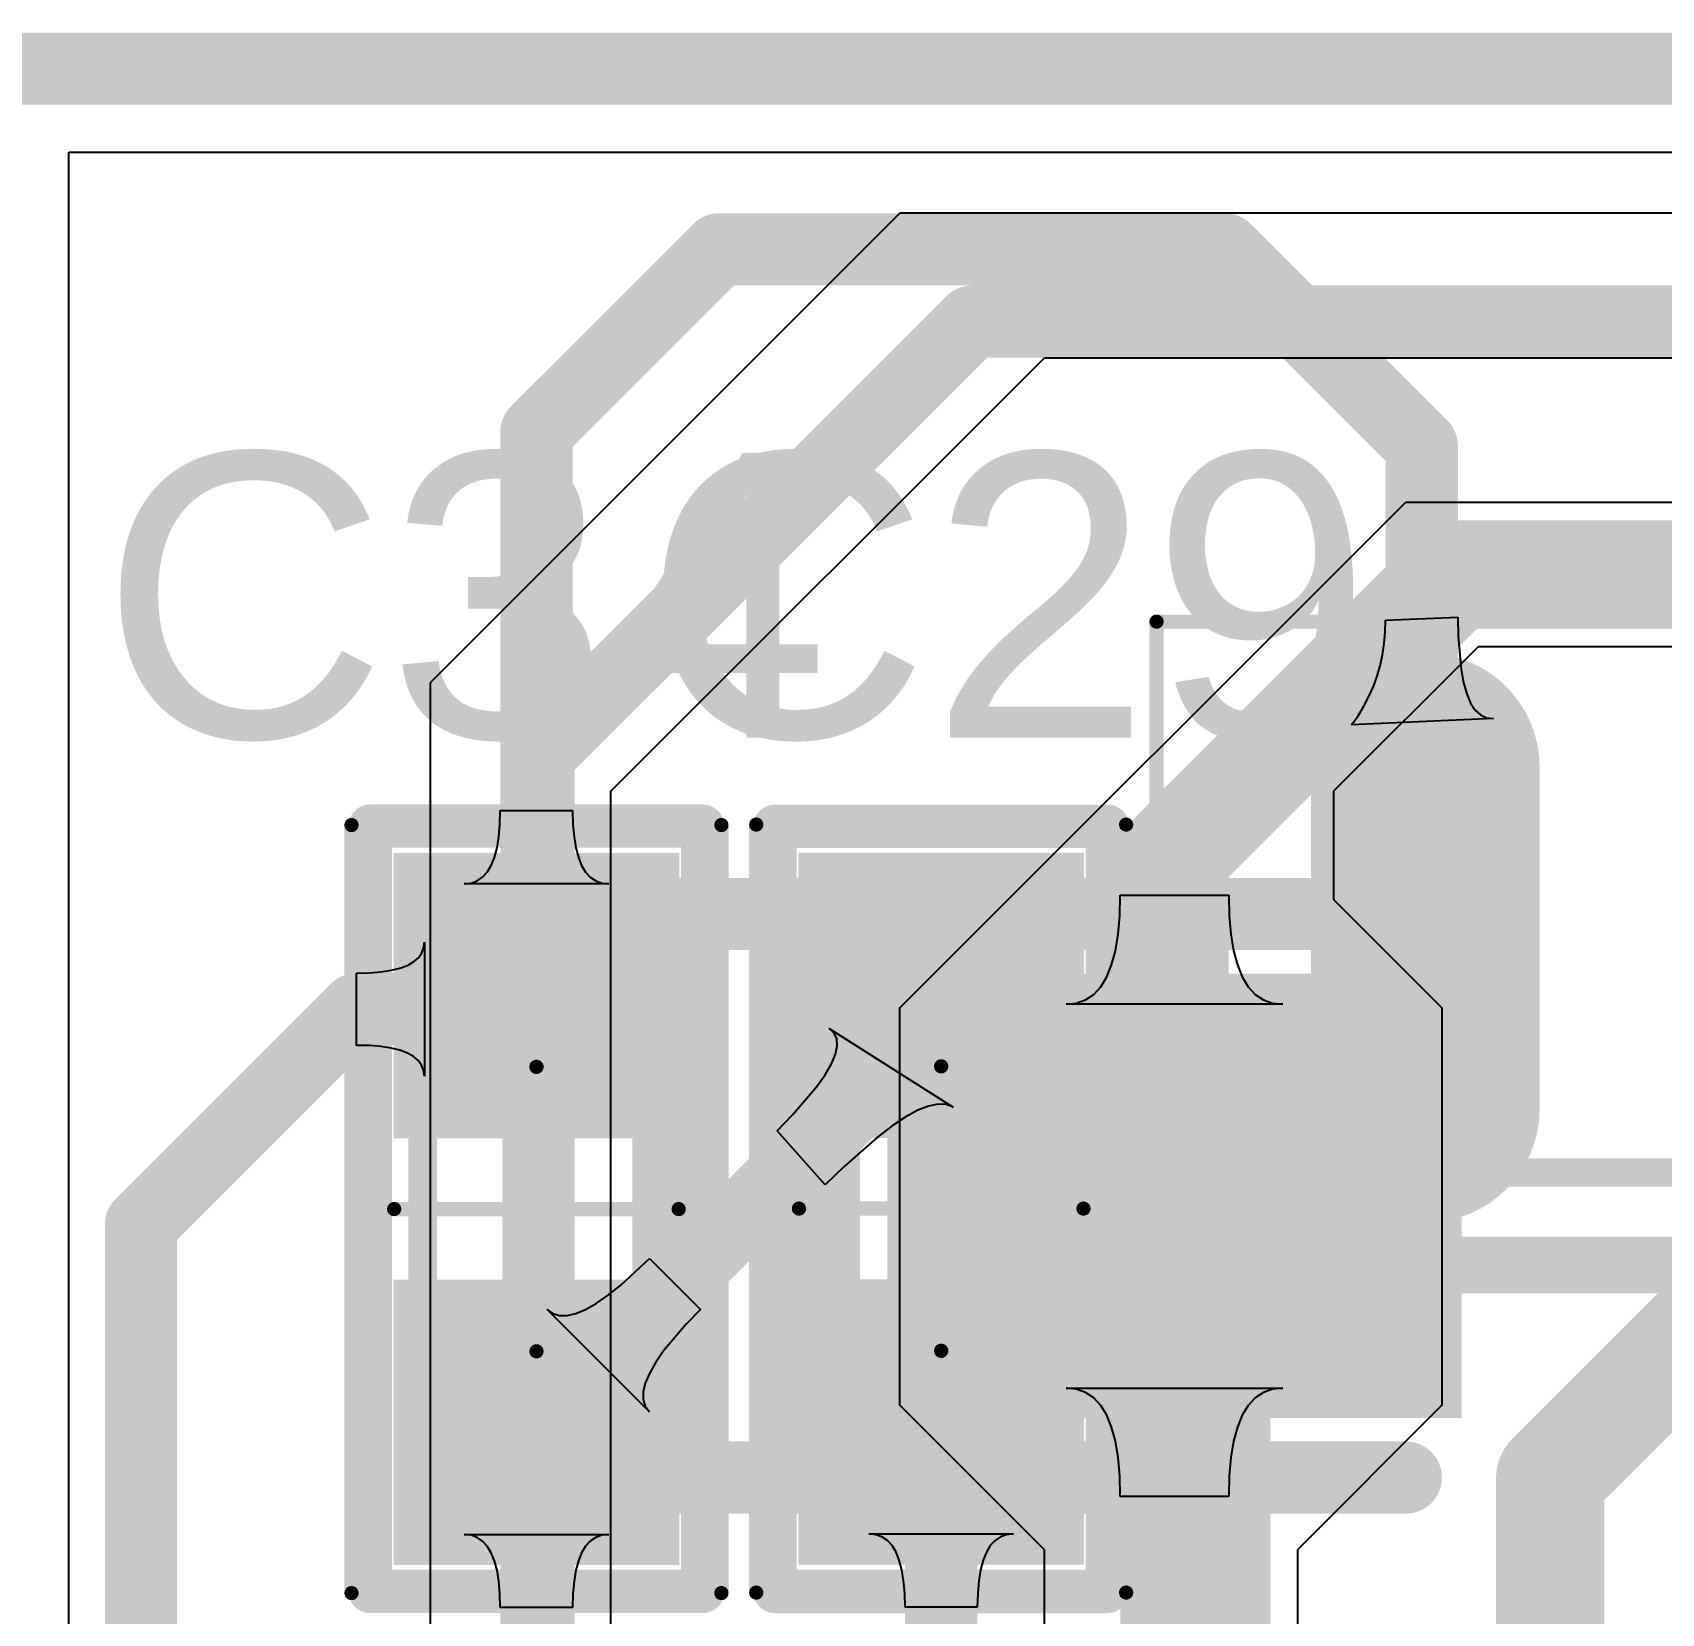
# Model space of a CAD drawing. Header units: inches. Extents: x 1.37 to 4.6, y 1.74 to 5.29.
# Drawn here: x 1.495 to 1.7204, y 4.8312 to 5.05 of the extents above; entities that cross this region are included whole.
import ezdxf

# ---------------------------------------------------------------- set-up
doc = ezdxf.new("R2010")
doc.units = ezdxf.units.IN
doc.header["$MEASUREMENT"] = 0
for name, color, linetype in [('BottomLayer', 5, 'Continuous'), ('BottomOverlay', 54, 'Continuous'), ('BottomPaste', 16, 'Continuous'), ('BottomSolder', 6, 'Continuous'), ('KeepOutLayer', 6, 'Continuous'), ('Mechanical13', 56, 'Continuous'), ('Mechanical15', 56, 'Continuous'), ('TopLayer', 1, 'Continuous'), ('TopOverlay', 2, 'Continuous'), ('TopPaste', 8, 'Continuous'), ('TopSolder', 216, 'Continuous')]:
    doc.layers.add(name, color=color, linetype=linetype)
doc.styles.add('Arial', font='', dxfattribs={"height": 0.2})
doc.styles.get('Arial').set_extended_font_data('Arial')

# ---------------------------------------------------------------- blocks, each defined once
blk = doc.blocks.new('CAP_0603_7')
at = {"layer": 'TopLayer'}
for points in [[(-0.04728, 0.01875), (-0.01578, 0.01875), (-0.01578, -0.01275), (-0.04728, -0.01275)], [(0.01178, 0.01875), (0.04328, 0.01875), (0.04328, -0.01275), (0.01178, -0.01275)]]:
    blk.add_hatch(color=1, dxfattribs=at).paths.add_polyline_path(points)
at = {"layer": 'TopPaste'}
for points in [[(-0.04728, 0.01875), (-0.01578, 0.01875), (-0.01578, -0.01275), (-0.04728, -0.01275)], [(0.01178, 0.01875), (0.04328, 0.01875), (0.04328, -0.01275), (0.01178, -0.01275)]]:
    blk.add_hatch(color=8, dxfattribs=at).paths.add_polyline_path(points)
at = {"layer": 'TopSolder'}
for points in [[(-0.05128, 0.02275), (-0.01178, 0.02275), (-0.01178, -0.01675), (-0.05128, -0.01675)], [(0.00778, 0.02275), (0.04728, 0.02275), (0.04728, -0.01675), (0.00778, -0.01675)]]:
    blk.add_hatch(color=216, dxfattribs=at).paths.add_polyline_path(points)
at = {"layer": 'Mechanical13', "const_width": 0.00394}
for points in [[(-0.0335, 0.01875), (-0.0335, -0.01275)], [(-0.0335, 0.01875), (0.0295, 0.01875)], [(0.0295, 0.01875), (0.0295, -0.01275)], [(-0.0335, -0.01275), (0.0295, -0.01275)]]:
    blk.add_lwpolyline(points, dxfattribs=at)
at = {"layer": 'Mechanical13', "const_width": 0.00197}
for points in [[(-0.03448, 0.01875, 1), (-0.03251, 0.01875, 1)], [(-0.03448, 0.01875, 1), (-0.03251, 0.01875, 1)], [(0.02851, 0.01875, 1), (0.03048, 0.01875, 1)], [(0.02851, 0.01875, 1), (0.03048, 0.01875, 1)], [(-0.03448, -0.01275, 1), (-0.03251, -0.01275, 1)], [(-0.03448, -0.01275, 1), (-0.03251, -0.01275, 1)], [(0.02851, -0.01275, 1), (0.03048, -0.01275, 1)], [(0.02851, -0.01275, 1), (0.03048, -0.01275, 1)]]:
    blk.add_lwpolyline(points, format="xyb", close=True, dxfattribs=at)
at = {"layer": 'Mechanical15', "const_width": 0.00197}
for points in [[(-0.05515, 0.02859), (-0.05515, -0.02259)], [(-0.05515, 0.02859), (0.05115, 0.02859)], [(0.05115, 0.02859), (0.05115, -0.02259)], [(-0.002, 0.02269), (-0.002, -0.01668)], [(-0.02168, 0.003), (0.01768, 0.003)], [(-0.05515, -0.02259), (0.05115, -0.02259)]]:
    blk.add_lwpolyline(points, dxfattribs=at)
at = {"layer": 'Mechanical15', "const_width": 0.000984}
for points in [[(-0.05564, 0.02859, 1), (-0.05466, 0.02859, 1)], [(-0.05564, 0.02859, 1), (-0.05466, 0.02859, 1)], [(0.05066, 0.02859, 1), (0.05164, 0.02859, 1)], [(0.05066, 0.02859, 1), (0.05164, 0.02859, 1)], [(-0.00249, 0.02269, 1), (-0.00151, 0.02269, 1)], [(-0.02218, 0.003, 1), (-0.02119, 0.003, 1)], [(0.01719, 0.003, 1), (0.01818, 0.003, 1)], [(-0.00249, -0.01668, 1), (-0.00151, -0.01668, 1)], [(-0.05564, -0.02259, 1), (-0.05466, -0.02259, 1)], [(-0.05564, -0.02259, 1), (-0.05466, -0.02259, 1)], [(0.05066, -0.02259, 1), (0.05164, -0.02259, 1)], [(0.05066, -0.02259, 1), (0.05164, -0.02259, 1)]]:
    blk.add_lwpolyline(points, format="xyb", close=True, dxfattribs=at)
at = {"layer": 'TopOverlay', "const_width": 0.006}
for points in [[(-0.05492, 0.026), (-0.05492, -0.02)], [(-0.05492, 0.026), (-0.048, 0.026)], [(-0.048, 0.026), (0.051, 0.026)], [(0.051, 0.026), (0.051, -0.02)], [(-0.05492, -0.02), (0.051, -0.02)]]:
    blk.add_lwpolyline(points, dxfattribs=at)
at = {"layer": 'TopOverlay', "const_width": 0.003}
for points in [[(-0.05642, 0.026, 1), (-0.05342, 0.026, 1)], [(-0.05642, 0.026, 1), (-0.05342, 0.026, 1)], [(-0.0495, 0.026, 1), (-0.0465, 0.026, 1)], [(-0.0495, 0.026, 1), (-0.0465, 0.026, 1)], [(0.0495, 0.026, 1), (0.0525, 0.026, 1)], [(0.0495, 0.026, 1), (0.0525, 0.026, 1)], [(-0.05642, -0.02, 1), (-0.05342, -0.02, 1)], [(-0.05642, -0.02, 1), (-0.05342, -0.02, 1)], [(0.0495, -0.02, 1), (0.0525, -0.02, 1)], [(0.0495, -0.02, 1), (0.0525, -0.02, 1)]]:
    blk.add_lwpolyline(points, format="xyb", close=True, dxfattribs=at)
blk = doc.blocks.new('SOP_8_141')
at = {"layer": 'TopLayer'}
h = blk.add_hatch(color=1, dxfattribs=at)
edge = h.paths.add_edge_path()
edge.add_arc((0.13484, 0.075), 0.01181, 270, 450)
edge.add_line((0.13484, 0.08681), (0.0876, 0.08681))
edge.add_arc((0.0876, 0.075), 0.01181, 90, 270)
edge.add_line((0.0876, 0.06319), (0.13484, 0.06319))
at = {"layer": 'TopPaste'}
h = blk.add_hatch(color=8, dxfattribs=at)
edge = h.paths.add_edge_path()
edge.add_arc((0.13484, 0.075), 0.01181, 270, 450)
edge.add_line((0.13484, 0.08681), (0.0876, 0.08681))
edge.add_arc((0.0876, 0.075), 0.01181, 90, 270)
edge.add_line((0.0876, 0.06319), (0.13484, 0.06319))
at = {"layer": 'TopSolder'}
h = blk.add_hatch(color=216, dxfattribs=at)
edge = h.paths.add_edge_path()
edge.add_arc((0.13484, 0.075), 0.01581, 270, 450)
edge.add_line((0.13484, 0.09081), (0.0876, 0.09081))
edge.add_arc((0.0876, 0.075), 0.01581, 90, 270)
edge.add_line((0.0876, 0.05919), (0.13484, 0.05919))
at = {"layer": 'Mechanical13', "const_width": 0.00394}
for points in [[(-0.07874, 0.10039), (0.07874, 0.10039)], [(0.07874, 0.10039), (0.07874, -0.10039)]]:
    blk.add_lwpolyline(points, dxfattribs=at)
at = {"layer": 'Mechanical13', "const_width": 0.00197}
blk.add_lwpolyline([(0.07776, 0.10039, 1), (0.07972, 0.10039, 1)], format="xyb", close=True, dxfattribs=at)
blk.add_lwpolyline([(0.07776, 0.10039, 1), (0.07972, 0.10039, 1)], format="xyb", close=True, dxfattribs=at)
at = {"layer": 'Mechanical15', "const_width": 0.00197}
for points in [[(-0.155, 0.1122), (0.155, 0.1122)], [(0.155, 0.1122), (0.155, -0.1122)]]:
    blk.add_lwpolyline(points, dxfattribs=at)
at = {"layer": 'Mechanical15', "const_width": 0.000984}
blk.add_lwpolyline([(0.15451, 0.1122, 1), (0.15549, 0.1122, 1)], format="xyb", close=True, dxfattribs=at)
blk.add_lwpolyline([(0.15451, 0.1122, 1), (0.15549, 0.1122, 1)], format="xyb", close=True, dxfattribs=at)
at = {"layer": 'TopOverlay', "const_width": 0.00787}
for points in [[(-0.06594, 0.10039), (0.06594, 0.10039)], [(0.06594, 0.10039), (0.06594, -0.10039)]]:
    blk.add_lwpolyline(points, dxfattribs=at)
at = {"layer": 'TopOverlay', "const_width": 0.00394}
blk.add_lwpolyline([(0.06398, 0.10039, 1), (0.06791, 0.10039, 1)], format="xyb", close=True, dxfattribs=at)
blk.add_lwpolyline([(0.06398, 0.10039, 1), (0.06791, 0.10039, 1)], format="xyb", close=True, dxfattribs=at)
blk = doc.blocks.new('TANTALUM_SMD_A_B_154')
at = {"layer": 'BottomLayer'}
blk.add_hatch(color=5, dxfattribs=at).paths.add_polyline_path([(0.09775, -0.02575), (0.02625, -0.02575), (0.02625, 0.02775), (0.09775, 0.02775)])
at = {"layer": 'BottomPaste'}
blk.add_hatch(color=16, dxfattribs=at).paths.add_polyline_path([(0.09775, -0.02575), (0.02625, -0.02575), (0.02625, 0.02775), (0.09775, 0.02775)])
at = {"layer": 'BottomSolder'}
blk.add_hatch(color=6, dxfattribs=at).paths.add_polyline_path([(0.10175, -0.02975), (0.02225, -0.02975), (0.02225, 0.03175), (0.10175, 0.03175)])
at = {"layer": 'BottomOverlay'}
for points, const_width in [([(0.132, 0.04), (0.03, 0.04)], 0.01), ([(0.112, 0.038), (0.112, -0.036)], 0.013), ([(0.132, 0.04), (0.132, -0.038)], 0.01), ([(0.132, -0.038), (0.03, -0.038)], 0.01)]:
    blk.add_lwpolyline(points, dxfattribs=dict(at, const_width=const_width))
for points, const_width in [([(0.0275, 0.04, 1), (0.0325, 0.04, 1)], 0.005), ([(0.10875, 0.038, 1), (0.11525, 0.038, 1)], 0.0065), ([(0.1295, 0.04, 1), (0.1345, 0.04, 1)], 0.005), ([(0.1295, 0.04, 1), (0.1345, 0.04, 1)], 0.005), ([(0.10875, -0.036, 1), (0.11525, -0.036, 1)], 0.0065), ([(0.0275, -0.038, 1), (0.0325, -0.038, 1)], 0.005), ([(0.1295, -0.038, 1), (0.1345, -0.038, 1)], 0.005), ([(0.1295, -0.038, 1), (0.1345, -0.038, 1)], 0.005)]:
    blk.add_lwpolyline(points, format="xyb", close=True, dxfattribs=dict(at, const_width=const_width))
blk = doc.blocks.new('CAP_0603_159')
at = {"layer": 'TopLayer'}
for points in [[(-0.04728, 0.01875), (-0.01578, 0.01875), (-0.01578, -0.01275), (-0.04728, -0.01275)], [(0.01178, 0.01875), (0.04328, 0.01875), (0.04328, -0.01275), (0.01178, -0.01275)]]:
    blk.add_hatch(color=1, dxfattribs=at).paths.add_polyline_path(points)
at = {"layer": 'TopPaste'}
for points in [[(-0.04728, 0.01875), (-0.01578, 0.01875), (-0.01578, -0.01275), (-0.04728, -0.01275)], [(0.01178, 0.01875), (0.04328, 0.01875), (0.04328, -0.01275), (0.01178, -0.01275)]]:
    blk.add_hatch(color=8, dxfattribs=at).paths.add_polyline_path(points)
at = {"layer": 'TopSolder'}
for points in [[(-0.05128, 0.02275), (-0.01178, 0.02275), (-0.01178, -0.01675), (-0.05128, -0.01675)], [(0.00778, 0.02275), (0.04728, 0.02275), (0.04728, -0.01675), (0.00778, -0.01675)]]:
    blk.add_hatch(color=216, dxfattribs=at).paths.add_polyline_path(points)
at = {"layer": 'Mechanical13', "const_width": 0.00394}
for points in [[(0.0295, 0.01875), (-0.0335, 0.01875)], [(-0.0335, -0.01275), (-0.0335, 0.01875)], [(0.0295, -0.01275), (0.0295, 0.01875)], [(0.0295, -0.01275), (-0.0335, -0.01275)]]:
    blk.add_lwpolyline(points, dxfattribs=at)
at = {"layer": 'Mechanical13', "const_width": 0.00197}
for points in [[(-0.03448, 0.01875, 1), (-0.03251, 0.01875, 1)], [(-0.03448, 0.01875, 1), (-0.03251, 0.01875, 1)], [(0.02851, 0.01875, 1), (0.03048, 0.01875, 1)], [(0.02851, 0.01875, 1), (0.03048, 0.01875, 1)], [(-0.03448, -0.01275, 1), (-0.03251, -0.01275, 1)], [(-0.03448, -0.01275, 1), (-0.03251, -0.01275, 1)], [(0.02851, -0.01275, 1), (0.03048, -0.01275, 1)], [(0.02851, -0.01275, 1), (0.03048, -0.01275, 1)]]:
    blk.add_lwpolyline(points, format="xyb", close=True, dxfattribs=at)
at = {"layer": 'Mechanical15', "const_width": 0.00197}
for points in [[(0.05115, 0.02859), (-0.05515, 0.02859)], [(-0.05515, -0.02259), (-0.05515, 0.02859)], [(0.05115, -0.02259), (0.05115, 0.02859)], [(-0.002, -0.01668), (-0.002, 0.02269)], [(0.01768, 0.003), (-0.02168, 0.003)], [(0.05115, -0.02259), (-0.05515, -0.02259)]]:
    blk.add_lwpolyline(points, dxfattribs=at)
at = {"layer": 'Mechanical15', "const_width": 0.000984}
for points in [[(-0.05564, 0.02859, 1), (-0.05466, 0.02859, 1)], [(-0.05564, 0.02859, 1), (-0.05466, 0.02859, 1)], [(0.05066, 0.02859, 1), (0.05164, 0.02859, 1)], [(0.05066, 0.02859, 1), (0.05164, 0.02859, 1)], [(-0.00249, 0.02269, 1), (-0.00151, 0.02269, 1)], [(-0.02218, 0.003, 1), (-0.02119, 0.003, 1)], [(0.01719, 0.003, 1), (0.01818, 0.003, 1)], [(-0.00249, -0.01668, 1), (-0.00151, -0.01668, 1)], [(-0.05564, -0.02259, 1), (-0.05466, -0.02259, 1)], [(-0.05564, -0.02259, 1), (-0.05466, -0.02259, 1)], [(0.05066, -0.02259, 1), (0.05164, -0.02259, 1)], [(0.05066, -0.02259, 1), (0.05164, -0.02259, 1)]]:
    blk.add_lwpolyline(points, format="xyb", close=True, dxfattribs=at)
at = {"layer": 'TopOverlay', "const_width": 0.006}
for points in [[(-0.048, 0.026), (-0.05492, 0.026)], [(-0.05492, -0.02), (-0.05492, 0.026)], [(0.051, 0.026), (-0.048, 0.026)], [(0.051, -0.02), (0.051, 0.026)], [(0.051, -0.02), (-0.05492, -0.02)]]:
    blk.add_lwpolyline(points, dxfattribs=at)
at = {"layer": 'TopOverlay', "const_width": 0.003}
for points in [[(-0.05642, 0.026, 1), (-0.05342, 0.026, 1)], [(-0.05642, 0.026, 1), (-0.05342, 0.026, 1)], [(-0.0495, 0.026, 1), (-0.0465, 0.026, 1)], [(-0.0495, 0.026, 1), (-0.0465, 0.026, 1)], [(0.0495, 0.026, 1), (0.0525, 0.026, 1)], [(0.0495, 0.026, 1), (0.0525, 0.026, 1)], [(-0.05642, -0.02, 1), (-0.05342, -0.02, 1)], [(-0.05642, -0.02, 1), (-0.05342, -0.02, 1)], [(0.0495, -0.02, 1), (0.0525, -0.02, 1)], [(0.0495, -0.02, 1), (0.0525, -0.02, 1)]]:
    blk.add_lwpolyline(points, format="xyb", close=True, dxfattribs=at)

msp = doc.modelspace()

# ---------------------------------------------------------------- linework, layer by layer
at = {"layer": 'BottomLayer'}
for p, q in [((1.5, 5.03344), (1.92, 5.03344)), ((1.5, 4.20656), (1.5, 5.03344)), ((1.615, 5.025), (1.55, 4.96)), ((1.895, 5.025), (1.615, 5.025)), ((1.575, 4.945), (1.635, 5.005)), ((1.635, 5.005), (1.875, 5.005)), ((1.615, 4.915), (1.685, 4.985)), ((1.685, 4.985), (1.845, 4.985)), ((1.695, 4.965), (1.675, 4.945)), ((1.845, 4.965), (1.695, 4.965)), ((1.55, 4.96), (1.55, 4.775)), ((1.575, 4.76571), (1.575, 4.945)), ((1.675, 4.945), (1.675, 4.93)), ((1.64542, 4.92776), (1.6455, 4.93063)), ((1.6455, 4.93063), (1.6605, 4.93063)), ((1.6605, 4.93063), (1.66057, 4.92776)), ((1.675, 4.93), (1.69, 4.915)), ((1.6452, 4.92519), (1.64542, 4.92776)), ((1.66057, 4.92776), (1.6608, 4.92519)), ((1.64482, 4.92292), (1.6452, 4.92519)), ((1.6608, 4.92519), (1.66118, 4.92292)), ((1.6443, 4.92095), (1.64482, 4.92292)), ((1.66118, 4.92292), (1.6617, 4.92095)), ((1.64362, 4.91929), (1.6443, 4.92095)), ((1.6617, 4.92095), (1.66237, 4.91929)), ((1.64183, 4.91687), (1.6428, 4.91793)), ((1.6428, 4.91793), (1.64362, 4.91929)), ((1.66237, 4.91929), (1.6632, 4.91793)), ((1.6632, 4.91793), (1.66417, 4.91687)), ((1.638, 4.91551), (1.63942, 4.91566)), ((1.668, 4.91551), (1.638, 4.91551)), ((1.63942, 4.91566), (1.6407, 4.91611)), ((1.6407, 4.91611), (1.64183, 4.91687)), ((1.66417, 4.91687), (1.6653, 4.91611)), ((1.6653, 4.91611), (1.66657, 4.91566)), ((1.66657, 4.91566), (1.668, 4.91551)), ((1.615, 4.86), (1.615, 4.915)), ((1.69, 4.915), (1.69, 4.86)), ((1.63942, 4.86222), (1.638, 4.86237)), ((1.638, 4.86237), (1.668, 4.86237)), ((1.6407, 4.86177), (1.63942, 4.86222)), ((1.64183, 4.86102), (1.6407, 4.86177)), ((1.6653, 4.86177), (1.66417, 4.86102)), ((1.66657, 4.86222), (1.6653, 4.86177)), ((1.668, 4.86237), (1.66657, 4.86222)), ((1.635, 4.84), (1.615, 4.86)), ((1.6428, 4.85997), (1.64183, 4.86102)), ((1.64362, 4.85862), (1.6428, 4.85997)), ((1.6632, 4.85997), (1.66237, 4.85862)), ((1.66417, 4.86102), (1.6632, 4.85997)), ((1.69, 4.86), (1.67, 4.84)), ((1.6443, 4.85697), (1.64362, 4.85862)), ((1.64482, 4.85502), (1.6443, 4.85697)), ((1.6617, 4.85697), (1.66118, 4.85502)), ((1.66237, 4.85862), (1.6617, 4.85697)), ((1.6452, 4.85277), (1.64482, 4.85502)), ((1.66118, 4.85502), (1.6608, 4.85277)), ((1.64542, 4.85022), (1.6452, 4.85277)), ((1.6608, 4.85277), (1.66057, 4.85022)), ((1.6455, 4.84737), (1.64542, 4.85022)), ((1.66057, 4.85022), (1.6605, 4.84737)), ((1.6605, 4.84737), (1.6455, 4.84737)), ((1.635, 4.74), (1.635, 4.84)), ((1.67, 4.84), (1.67, 4.74))]:
    msp.add_line(p, q, dxfattribs=at)
for points, const_width in [([(1.565, 4.95), (1.625, 5.01)], 0.01), ([(1.625, 5.01), (1.89, 5.01)], 0.01), ([(1.653, 4.93621), (1.69179, 4.975)], 0.015), ([(1.69179, 4.975), (1.83267, 4.975)], 0.015), ([(1.565, 4.745), (1.565, 4.95)], 0.01), ([(1.653, 4.889), (1.653, 4.93621)], 0.015), ([(1.653, 4.77944), (1.653, 4.889)], 0.015), ([(1.705, 4.85), (1.73254, 4.87754)], 0.015), ([(1.705, 4.77744), (1.705, 4.85)], 0.015)]:
    msp.add_lwpolyline(points, dxfattribs=dict(at, const_width=const_width))
for points, const_width in [([(1.6225, 5.01, 1), (1.6275, 5.01, 1)], 0.005), ([(1.6225, 5.01, 1), (1.6275, 5.01, 1)], 0.005), ([(1.68804, 4.975, 1), (1.69554, 4.975, 1)], 0.0075), ([(1.68804, 4.975, 1), (1.69554, 4.975, 1)], 0.0075), ([(1.5625, 4.95, 1), (1.5675, 4.95, 1)], 0.005), ([(1.5625, 4.95, 1), (1.5675, 4.95, 1)], 0.005), ([(1.64925, 4.93621, 1), (1.65675, 4.93621, 1)], 0.0075), ([(1.64925, 4.93621, 1), (1.65675, 4.93621, 1)], 0.0075), ([(1.64925, 4.889, 1), (1.65675, 4.889, 1)], 0.0075), ([(1.64925, 4.889, 1), (1.65675, 4.889, 1)], 0.0075), ([(1.70125, 4.85, 1), (1.70875, 4.85, 1)], 0.0075), ([(1.70125, 4.85, 1), (1.70875, 4.85, 1)], 0.0075)]:
    msp.add_lwpolyline(points, format="xyb", close=True, dxfattribs=dict(at, const_width=const_width))
at = {"layer": 'KeepOutLayer', "const_width": 0.01}
msp.add_lwpolyline([(1.38, 5.045), (4.51, 5.045)], dxfattribs=at)
at = {"layer": 'TopLayer'}
for p, q in [((1.5, 5.03344), (1.92, 5.03344)), ((1.5, 4.20656), (1.5, 5.03344)), ((1.68217, 4.96704), (1.68222, 4.96869)), ((1.68222, 4.96869), (1.69222, 4.9691)), ((1.69222, 4.9691), (1.69227, 4.96639)), ((1.68179, 4.96388), (1.68203, 4.96544)), ((1.68203, 4.96544), (1.68217, 4.96704)), ((1.69227, 4.96639), (1.69266, 4.96185)), ((1.68146, 4.96237), (1.68179, 4.96388)), ((1.68052, 4.95947), (1.68104, 4.9609)), ((1.68104, 4.9609), (1.68146, 4.96237)), ((1.69266, 4.96185), (1.693, 4.96001)), ((1.67991, 4.95809), (1.68052, 4.95947)), ((1.693, 4.96001), (1.69345, 4.95846)), ((1.69345, 4.95846), (1.69398, 4.9572)), ((1.6784, 4.95545), (1.6792, 4.95675)), ((1.6792, 4.95675), (1.67991, 4.95809)), ((1.69398, 4.9572), (1.69462, 4.95623)), ((1.69462, 4.95623), (1.69536, 4.95555)), ((1.6775, 4.9542), (1.6784, 4.95545)), ((1.69712, 4.95505), (1.6775, 4.9542)), ((1.69536, 4.95555), (1.69619, 4.95516)), ((1.69619, 4.95516), (1.69712, 4.95505)), ((1.55952, 4.93867), (1.55967, 4.94039)), ((1.55967, 4.94039), (1.55972, 4.94231)), ((1.55972, 4.94231), (1.56972, 4.94231)), ((1.56972, 4.94231), (1.56977, 4.94039)), ((1.56977, 4.94039), (1.56992, 4.93867)), ((1.55927, 4.93715), (1.55952, 4.93867)), ((1.56992, 4.93867), (1.57017, 4.93715)), ((1.55847, 4.93472), (1.55892, 4.93583)), ((1.55892, 4.93583), (1.55927, 4.93715)), ((1.57017, 4.93715), (1.57052, 4.93583)), ((1.57052, 4.93583), (1.57097, 4.93472)), ((1.55727, 4.9331), (1.55792, 4.93381)), ((1.55792, 4.93381), (1.55847, 4.93472)), ((1.57097, 4.93472), (1.57152, 4.93381)), ((1.57152, 4.93381), (1.57217, 4.9331)), ((1.55472, 4.93219), (1.55567, 4.93229)), ((1.57472, 4.93219), (1.55472, 4.93219)), ((1.55567, 4.93229), (1.55652, 4.9326)), ((1.55652, 4.9326), (1.55727, 4.9331)), ((1.57217, 4.9331), (1.57292, 4.9326)), ((1.57292, 4.9326), (1.57377, 4.93229)), ((1.57377, 4.93229), (1.57472, 4.93219)), ((1.54836, 4.92191), (1.54883, 4.92255)), ((1.54883, 4.92255), (1.54911, 4.92328)), ((1.54911, 4.92328), (1.54921, 4.92409)), ((1.54921, 4.92409), (1.54921, 4.90556)), ((1.54161, 4.91987), (1.5432, 4.92)), ((1.5432, 4.92), (1.54461, 4.92021)), ((1.54461, 4.92021), (1.54583, 4.92051)), ((1.54583, 4.92051), (1.54686, 4.92089)), ((1.54686, 4.92089), (1.54771, 4.92136)), ((1.54771, 4.92136), (1.54836, 4.92191)), ((1.53982, 4.91983), (1.54161, 4.91987)), ((1.53982, 4.90982), (1.53982, 4.91983)), ((1.6059, 4.91152), (1.60521, 4.91214)), ((1.60521, 4.91214), (1.62236, 4.90125)), ((1.60628, 4.91071), (1.6059, 4.91152)), ((1.54161, 4.90978), (1.53982, 4.90982)), ((1.5432, 4.90965), (1.54161, 4.90978)), ((1.54461, 4.90944), (1.5432, 4.90965)), ((1.54583, 4.90914), (1.54461, 4.90944)), ((1.54686, 4.90876), (1.54583, 4.90914)), ((1.54771, 4.90829), (1.54686, 4.90876)), ((1.6061, 4.90858), (1.60635, 4.90974)), ((1.60635, 4.90974), (1.60628, 4.91071)), ((1.54836, 4.90774), (1.54771, 4.90829)), ((1.54883, 4.9071), (1.54836, 4.90774)), ((1.54911, 4.90637), (1.54883, 4.9071)), ((1.60466, 4.90576), (1.60554, 4.90726)), ((1.60554, 4.90726), (1.6061, 4.90858)), ((1.54921, 4.90556), (1.54911, 4.90637)), ((1.60347, 4.90408), (1.60466, 4.90576)), ((1.60015, 4.9002), (1.60347, 4.90408)), ((1.59802, 4.898), (1.60015, 4.9002)), ((1.61581, 4.89992), (1.61396, 4.89869)), ((1.61749, 4.90083), (1.61581, 4.89992)), ((1.61898, 4.90142), (1.61749, 4.90083)), ((1.62029, 4.90169), (1.61898, 4.90142)), ((1.62142, 4.90163), (1.62029, 4.90169)), ((1.62236, 4.90125), (1.62142, 4.90163)), ((1.60468, 4.89052), (1.59802, 4.898)), ((1.61396, 4.89869), (1.61191, 4.89713)), ((1.61191, 4.89713), (1.60728, 4.89305)), ((1.60728, 4.89305), (1.60468, 4.89052)), ((1.57638, 4.87665), (1.58034, 4.88033)), ((1.58034, 4.88033), (1.58741, 4.87326)), ((1.57299, 4.87411), (1.57462, 4.87524)), ((1.57462, 4.87524), (1.57638, 4.87665)), ((1.58034, 4.85911), (1.5662, 4.87326)), ((1.5662, 4.87326), (1.56698, 4.87269)), ((1.56698, 4.87269), (1.5679, 4.87241)), ((1.56896, 4.87241), (1.57016, 4.87269)), ((1.57016, 4.87269), (1.5715, 4.87326)), ((1.5715, 4.87326), (1.57299, 4.87411)), ((1.58741, 4.87326), (1.58543, 4.87121)), ((1.5679, 4.87241), (1.56896, 4.87241)), ((1.58543, 4.87121), (1.58232, 4.86753)), ((1.58119, 4.8659), (1.58034, 4.86442)), ((1.58232, 4.86753), (1.58119, 4.8659)), ((1.58034, 4.86442), (1.57978, 4.86307)), ((1.57978, 4.86307), (1.57949, 4.86187)), ((1.57949, 4.86187), (1.57949, 4.86081)), ((1.57949, 4.86081), (1.57978, 4.85989)), ((1.57978, 4.85989), (1.58034, 4.85911)), ((1.55567, 4.84202), (1.55472, 4.84212)), ((1.55472, 4.84212), (1.57472, 4.84212)), ((1.55652, 4.84172), (1.55567, 4.84202)), ((1.55727, 4.84121), (1.55652, 4.84172)), ((1.55792, 4.8405), (1.55727, 4.84121)), ((1.57217, 4.84121), (1.57152, 4.8405)), ((1.57292, 4.84172), (1.57217, 4.84121)), ((1.57377, 4.84202), (1.57292, 4.84172)), ((1.57472, 4.84212), (1.57377, 4.84202)), ((1.61167, 4.84209), (1.61072, 4.8422)), ((1.61072, 4.8422), (1.63072, 4.8422)), ((1.61252, 4.84179), (1.61167, 4.84209)), ((1.61327, 4.84129), (1.61252, 4.84179)), ((1.61392, 4.84058), (1.61327, 4.84129)), ((1.62817, 4.84129), (1.62752, 4.84058)), ((1.62892, 4.84179), (1.62817, 4.84129)), ((1.62977, 4.84209), (1.62892, 4.84179)), ((1.63072, 4.8422), (1.62977, 4.84209)), ((1.55847, 4.83959), (1.55792, 4.8405)), ((1.55892, 4.83848), (1.55847, 4.83959)), ((1.57097, 4.83959), (1.57052, 4.83848)), ((1.57152, 4.8405), (1.57097, 4.83959)), ((1.61447, 4.83967), (1.61392, 4.84058)), ((1.61492, 4.83855), (1.61447, 4.83967)), ((1.62697, 4.83967), (1.62652, 4.83855)), ((1.62752, 4.84058), (1.62697, 4.83967)), ((1.55927, 4.83716), (1.55892, 4.83848)), ((1.55952, 4.83564), (1.55927, 4.83716)), ((1.57017, 4.83716), (1.56992, 4.83564)), ((1.57052, 4.83848), (1.57017, 4.83716)), ((1.61527, 4.83724), (1.61492, 4.83855)), ((1.61552, 4.83572), (1.61527, 4.83724)), ((1.62617, 4.83724), (1.62592, 4.83572)), ((1.62652, 4.83855), (1.62617, 4.83724)), ((1.55967, 4.83392), (1.55952, 4.83564)), ((1.56992, 4.83564), (1.56977, 4.83392)), ((1.61567, 4.834), (1.61552, 4.83572)), ((1.62592, 4.83572), (1.62577, 4.834)), ((1.55972, 4.832), (1.55967, 4.83392)), ((1.56977, 4.83392), (1.56972, 4.832)), ((1.61572, 4.83208), (1.61567, 4.834)), ((1.62577, 4.834), (1.62572, 4.83208)), ((1.56972, 4.832), (1.55972, 4.832)), ((1.62572, 4.83208), (1.61572, 4.83208))]:
    msp.add_line(p, q, dxfattribs=at)
at = {"layer": 'TopLayer', "const_width": 0.01}
for points in [[(1.56472, 4.99472), (1.59, 5.02)], [(1.59, 5.02), (1.66, 5.02)], [(1.66, 5.02), (1.68722, 4.99278)], [(1.56472, 4.91668), (1.56472, 4.99472)], [(1.68722, 4.92518), (1.68722, 4.99278)], [(1.68722, 4.92518), (1.68772, 4.92469)], [(1.56286, 4.91483), (1.56472, 4.91668)], [(1.60997, 4.90601), (1.62072, 4.91676)], [(1.51, 4.885), (1.53982, 4.91483)], [(1.53982, 4.91483), (1.56286, 4.91483)], [(1.60997, 4.90288), (1.60997, 4.90601)], [(1.56472, 4.85763), (1.60997, 4.90288)], [(1.51, 4.745), (1.51, 4.885)], [(1.56472, 4.80283), (1.56472, 4.85763)], [(1.62072, 4.80376), (1.62072, 4.8577)]]:
    msp.add_lwpolyline(points, dxfattribs=at)
at = {"layer": 'TopLayer', "const_width": 0.005}
for points in [[(1.5875, 5.02, 1), (1.5925, 5.02, 1)], [(1.5875, 5.02, 1), (1.5925, 5.02, 1)], [(1.6575, 5.02, 1), (1.6625, 5.02, 1)], [(1.6575, 5.02, 1), (1.6625, 5.02, 1)], [(1.56222, 4.99472, 1), (1.56722, 4.99472, 1)], [(1.56222, 4.99472, 1), (1.56722, 4.99472, 1)], [(1.68472, 4.99278, 1), (1.68972, 4.99278, 1)], [(1.68472, 4.99278, 1), (1.68972, 4.99278, 1)], [(1.68472, 4.92518, 1), (1.68972, 4.92518, 1)], [(1.68472, 4.92518, 1), (1.68972, 4.92518, 1)], [(1.68522, 4.92469, 1), (1.69022, 4.92469, 1)], [(1.56222, 4.91668, 1), (1.56722, 4.91668, 1)], [(1.56222, 4.91668, 1), (1.56722, 4.91668, 1)], [(1.61822, 4.91676, 1), (1.62322, 4.91676, 1)], [(1.53733, 4.91483, 1), (1.54232, 4.91483, 1)], [(1.53733, 4.91483, 1), (1.54232, 4.91483, 1)], [(1.56036, 4.91483, 1), (1.56536, 4.91483, 1)], [(1.56036, 4.91483, 1), (1.56536, 4.91483, 1)], [(1.60747, 4.90601, 1), (1.61247, 4.90601, 1)], [(1.60747, 4.90601, 1), (1.61247, 4.90601, 1)], [(1.60747, 4.90288, 1), (1.61247, 4.90288, 1)], [(1.60747, 4.90288, 1), (1.61247, 4.90288, 1)], [(1.5075, 4.885, 1), (1.5125, 4.885, 1)], [(1.5075, 4.885, 1), (1.5125, 4.885, 1)], [(1.56222, 4.85763, 1), (1.56722, 4.85763, 1)], [(1.56222, 4.85763, 1), (1.56722, 4.85763, 1)], [(1.61822, 4.8577, 1), (1.62322, 4.8577, 1)]]:
    msp.add_lwpolyline(points, format="xyb", close=True, dxfattribs=at)

# ---------------------------------------------------------------- block references
for name, p, rotation in [('SOP_8_141', (1.76272, 4.81347), 90), ('CAP_0603_7', (1.56772, 4.88916), 90), ('CAP_0603_159', (1.61772, 4.88523), 270), ('TANTALUM_SMD_A_B_154', (1.715, 4.89), 180)]:
    msp.add_blockref(name, p, dxfattribs=dict(rotation=rotation))

# ---------------------------------------------------------------- texts
at = {"layer": 'TopOverlay', "style": 'Arial'}
for s, p in [('C34', (1.50437, 4.95243)), ('C29', (1.57944, 4.95242))]:
    msp.add_text(s, height=0.03937, dxfattribs=at).set_placement(p)

doc.saveas('drawing.dxf')
